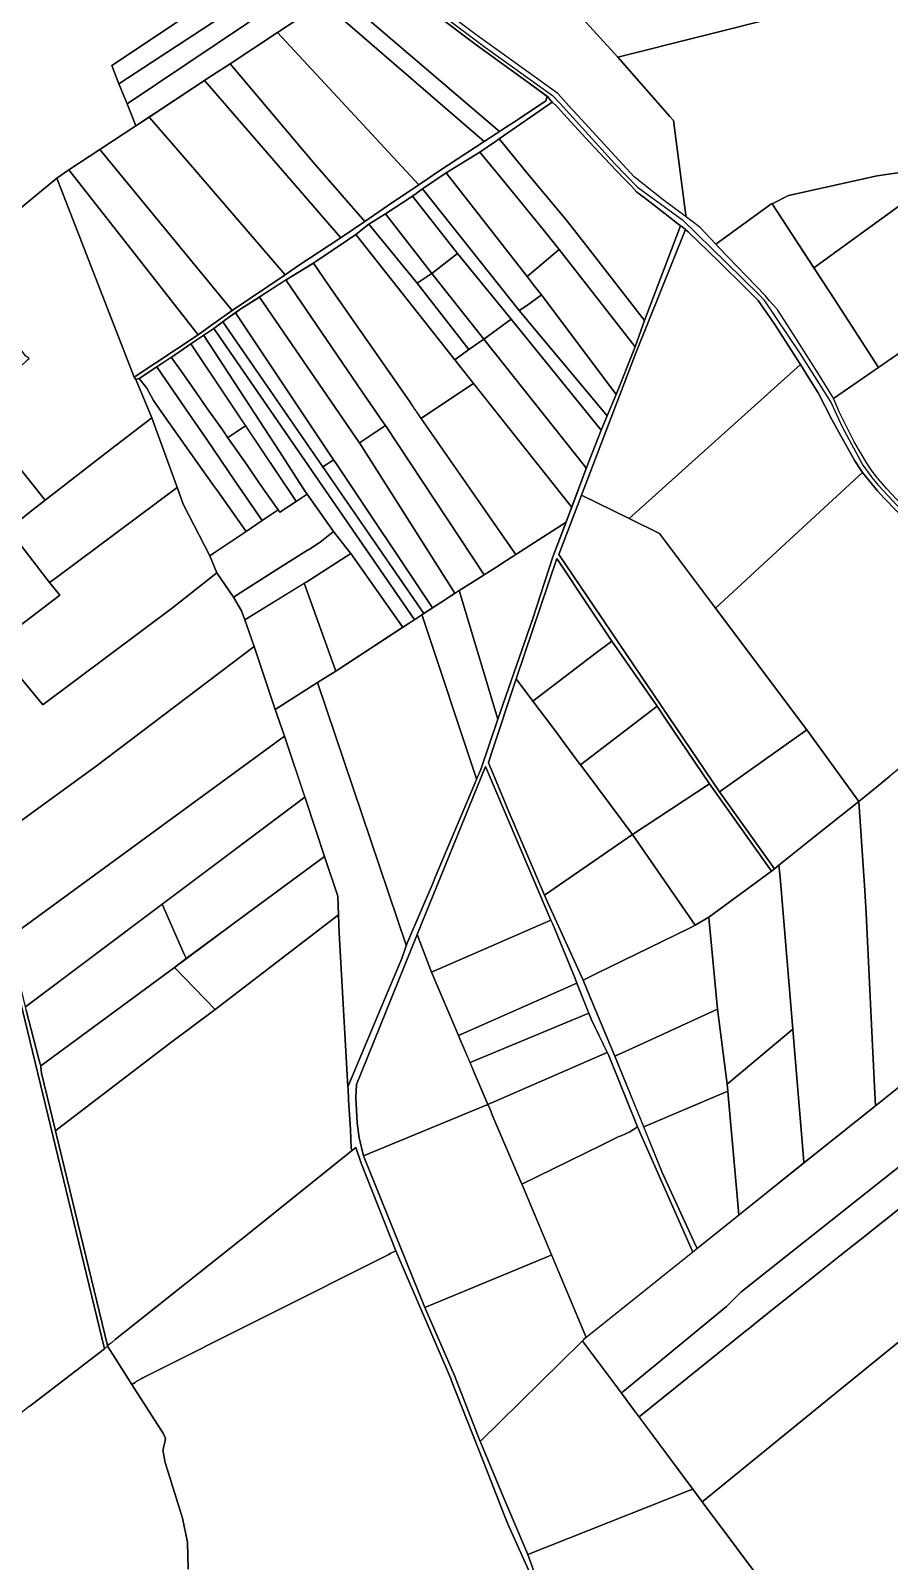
# Model space of a CAD drawing. Header units: metres. Extents: x 3 to 1005126, y 39 to 4383651.
# Drawn here: x 492420 to 493121, y 4366420 to 4367669 of the extents above; entities that cross this region are included whole.
import ezdxf

# ---------------------------------------------------------------- set-up
doc = ezdxf.new("R2010")
doc.units = ezdxf.units.M
doc.header["$MEASUREMENT"] = 0
doc.layers.add('TM_Llucmajor', color=7, linetype='Continuous')

msp = doc.modelspace()

# ---------------------------------------------------------------- linework, layer by layer
at = {"layer": 'TM_Llucmajor', "linetype": 'Continuous', "flags": 128}
for points in [[(492795.5, 4367761.6), (492899.2, 4367647.8), (492941.7, 4367599.3), (492944.6, 4367596), (492954.5, 4367520.9), (492955, 4367517.6), (492955, 4367517.6), (492954.3, 4367518), (492936.3, 4367531.5), (492912.7, 4367550.1), (492863.3, 4367603.8), (492861.7, 4367605.4), (492850.2, 4367618.1), (492782.4, 4367666.8), (492758.6, 4367684.7)], [(493034.7, 4367681.9), (492899.2, 4367647.8), (492795.5, 4367761.6)], [(492550.3, 4367683.7), (492486.3, 4367640.9), (492491.9, 4367626.1), (492498.6, 4367609.6), (492505.7, 4367591.7), (492487.5, 4367579.7), (492476.5, 4367572.5), (492451.2, 4367555.8), (492441.2, 4367549.2), (492397.4, 4367513), (492354.3, 4367590), (492341.3, 4367578.3), (492340.9, 4367578), (492291.4, 4367537.5), (492249.8, 4367593.4), (492298.4, 4367646.9), (492300.7, 4367649.5), (492321.3, 4367672.4)], [(493126.4, 4367278), (493116.8, 4367288), (493111.2, 4367293.9), (493098.9, 4367309), (493097.8, 4367310.4), (493092.7, 4367318.5), (493086.5, 4367329.7), (493082.8, 4367336.3), (493074, 4367352.2), (493062.7, 4367374), (493054.9, 4367386.4), (493048.4, 4367396.9), (493047.3, 4367398.6), (493027.5, 4367429.6), (493013.8, 4367449.3), (493003.8, 4367459.3), (492981.8, 4367481.1), (492956.8, 4367505.2), (492954.4, 4367507.2), (492951.5, 4367509.5), (492950.5, 4367510.2), (492926.7, 4367528.6), (492923.3, 4367531.3), (492914.5, 4367538), (492910.4, 4367542.5), (492904.2, 4367548.9), (492893.1, 4367560.6), (492876.2, 4367578.4), (492857.8, 4367598.3), (492848.2, 4367609.1), (492848, 4367609), (492845.8, 4367611.1), (492843.8, 4367613.3), (492842.1, 4367615.4), (492833, 4367622.3), (492783.6, 4367658), (492750.8, 4367682.7)], [(492752.2, 4367684.7), (492791.2, 4367655.8), (492846, 4367616.4), (492851.9, 4367610.3), (492896.8, 4367560.8), (492915.4, 4367541.7), (492952, 4367515), (492987.6, 4367480.3), (493014.9, 4367453.7), (493018.6, 4367449.8), (493048.1, 4367405.6), (493073.5, 4367365.8), (493082.4, 4367346.2), (493099.4, 4367315), (493106.1, 4367305.5), (493106.6, 4367304.8), (493112, 4367298.3), (493134.7, 4367274.2)], [(493146.5, 4367556.1), (493110.9, 4367551.1), (493038.5, 4367534.9), (493025.3, 4367528), (493025.1, 4367528.3), (492979.2, 4367495.2), (492979.2, 4367495.2), (492966.5, 4367508.7), (492958.5, 4367514.7), (492957.5, 4367515.5), (492955.3, 4367517.2), (492955, 4367517.4), (492955, 4367517.6), (492954.5, 4367520.9), (492944.6, 4367596), (492941.7, 4367599.3), (492899.2, 4367647.8), (493034.7, 4367681.9)], [(493131.8, 4367528.3), (493061.1, 4367477.3), (493059.3, 4367476), (493059.3, 4367476), (493025.3, 4367528), (493038.5, 4367534.9), (493110.9, 4367551.1), (493146.5, 4367556.1)], [(492827.5, 4366410.9), (492810.1, 4366449.6), (492808.6, 4366452.9), (492806.5, 4366458.4), (492789.5, 4366501.5), (492763.5, 4366567.6), (492762.6, 4366570), (492718, 4366673.8), (492689.6, 4366745.4), (492685.4, 4366758.1), (492682.5, 4366755.7), (492681.7, 4366757.6), (492680.9, 4366772.9), (492679.5, 4366796.9), (492679, 4366806.6), (492678.9, 4366807.6), (492693.8, 4366843.1), (492711, 4366884), (492722.9, 4366912.3), (492726.6, 4366922.7), (492727.9, 4366926.2), (492748.1, 4366973.1), (492750.5, 4366979.1), (492781.7, 4367053.3), (492782.5, 4367055.2), (492787.3, 4367066.6), (492801.3, 4367107.7), (492829.5, 4367188.9), (492846.3, 4367240.2), (492860, 4367276.5), (492873.5, 4367312.2), (492885.7, 4367343.5), (492890.6, 4367355.1), (492897.9, 4367372.5), (492913.4, 4367411.4), (492921.1, 4367433), (492950.5, 4367510.2), (492951.5, 4367509.5), (492954.4, 4367507.2), (492913.8, 4367405.8), (492869.6, 4367290.5), (492851.1, 4367241.9), (492885.9, 4367190.6), (492888, 4367187.5), (492888.2, 4367187.2), (492982.4, 4367048.2), (493027.1, 4366985.6), (493024.6, 4366983.6), (492974.2, 4367054.9), (492938.3, 4367107.9), (492931.3, 4367118.2), (492894.3, 4367171.3), (492876.4, 4367198.3), (492849.5, 4367238.8), (492816.4, 4367140.4), (492796.2, 4367079.9), (492793.6, 4367072), (492808.1, 4367037.3), (492808.2, 4367037.1), (492839.5, 4366963.9), (492842.5, 4366957.2), (492870.9, 4366894.6), (492876.4, 4366881.3), (492889.8, 4366849.5), (492896.8, 4366832.7), (492935.6, 4366737.6), (492961.7, 4366680.8), (492964.1, 4366675.7), (492960.4, 4366672.8), (492958.5, 4366677), (492920.2, 4366763.8), (492915.3, 4366774.9), (492891.6, 4366833.8), (492877.8, 4366862.2), (492865.8, 4366892.3), (492864.4, 4366895.9), (492846.1, 4366940.3), (492844.7, 4366943.5), (492791.3, 4367069), (492735.5, 4366931.8), (492689.9, 4366819.5), (492685.9, 4366809.5), (492685.4, 4366798.8), (492686.5, 4366778.3), (492688.2, 4366766), (492691.6, 4366751.4), (492741.6, 4366627.6), (492766, 4366571.9), (492787, 4366518.3), (492787, 4366518.3), (492787, 4366518.3), (492787.5, 4366517.1), (492805.6, 4366473.3), (492825.8, 4366426.1), (492854.8, 4366345.2)], [(492389.5, 4367167.7), (492429, 4367120.5), (492429.8, 4367119.4), (492430, 4367119.5), (492535.7, 4367198.5), (492571.9, 4367226.9), (492585.6, 4367207.1), (492592.1, 4367196.1), (492594.7, 4367188.8), (492602.4, 4367166.8), (492473.3, 4367069.2), (492471.4, 4367067.8), (492431.5, 4367038.9), (492426.6, 4367035.3), (492385.1, 4367005.3)], [(493130, 4366808.3), (493109.6, 4366792), (493109.3, 4366797.1), (493107.2, 4366841.4), (493105, 4366886.8), (493101.9, 4366949.3), (493101, 4366967.8), (493096, 4367040.4), (493112.2, 4367053.6), (493121.4, 4367061.2)], [(492416.3, 4366870.1), (492426.7, 4366830.3), (492427.5, 4366827.1), (492428.3, 4366823.9), (492428.8, 4366818.7), (492440.2, 4366771.6), (492441, 4366768.1), (492482.6, 4366596.6), (492482.7, 4366595.9), (492480.1, 4366593.9), (492411, 4366879.2)], [(492548.5, 4366414.1), (492548, 4366436.1), (492543.8, 4366455.5), (492529.8, 4366501.1), (492528, 4366509.7), (492527.9, 4366510.4), (492529, 4366515.6), (492529.2, 4366516.4), (492529.9, 4366520.7), (492528.4, 4366524.3), (492502.6, 4366564.7), (492503.8, 4366565.5), (492505.1, 4366566.4), (492506.1, 4366567.1), (492506.6, 4366567.5), (492510.8, 4366569.5), (492511.6, 4366570), (492712.2, 4366670.9), (492713.4, 4366671.5), (492718, 4366673.8), (492762.6, 4366570), (492763.5, 4366567.6), (492789.5, 4366501.5), (492806.5, 4366458.4), (492808.6, 4366452.9), (492810.1, 4366449.6), (492827.5, 4366410.9)], [(493024.6, 4366393.4), (492968.2, 4366469), (492969.2, 4366469.8), (493060.5, 4366544), (493211.4, 4366666.6)], [(492418.7, 4366546.7), (492420.5, 4366548.1), (492421.7, 4366549), (492480.1, 4366593.9), (492482.7, 4366595.9), (492488.9, 4366586.1), (492502.6, 4366564.7), (492528.4, 4366524.3), (492529.9, 4366520.7), (492529.2, 4366516.4), (492529, 4366515.6), (492527.9, 4366510.4), (492528, 4366509.7), (492529.8, 4366501.1), (492543.8, 4366455.5), (492548, 4366436.1), (492548.5, 4366414.1)], [(492854.8, 4366345.2), (492825.8, 4366426.1), (492957.4, 4366478.2), (492960.4, 4366479.4), (492968.2, 4366469), (493024.6, 4366393.4)]]:
    msp.add_lwpolyline(points, dxfattribs=at)
for points in [[(492491.9, 4367626.1), (492486.3, 4367640.9), (492550.3, 4367683.7), (492580.5, 4367703.7), (492648.1, 4367748.4), (492664.2, 4367738.3), (492591.3, 4367690.8), (492587.7, 4367688.5), (492491.9, 4367626.1)], [(492498.6, 4367609.6), (492491.9, 4367626.1), (492587.7, 4367688.5), (492591.3, 4367690.8), (492664.2, 4367738.3), (492677.6, 4367729.9), (492670.4, 4367725.1), (492498.6, 4367609.6)], [(492672.6, 4367703.5), (492673.8, 4367702.5), (492658.6, 4367692.4), (492621.4, 4367667.9), (492582.7, 4367642.4), (492568.4, 4367633), (492505.7, 4367591.7), (492498.6, 4367609.6), (492670.4, 4367725.1), (492677.6, 4367729.9), (492695.9, 4367718.5), (492681.4, 4367709.1), (492672.6, 4367703.5)], [(492678.8, 4367707.5), (492681.4, 4367709.1), (492695.9, 4367718.5), (492745.7, 4367685.8), (492750.8, 4367682.7), (492783.6, 4367658), (492833, 4367622.3), (492841.5, 4367615.8), (492840.5, 4367612.3), (492818.1, 4367597.1), (492815.6, 4367595.5), (492806.8, 4367589.8), (492802.8, 4367587.1), (492670.3, 4367700.2), (492673.8, 4367702.5), (492672.6, 4367703.5), (492678.8, 4367707.5)], [(492802.8, 4367587.1), (492800.1, 4367585.4), (492790.2, 4367578.9), (492658.6, 4367692.4), (492670.3, 4367700.2), (492802.8, 4367587.1)], [(492658.6, 4367692.4), (492790.2, 4367578.9), (492754, 4367555.4), (492736.9, 4367543.7), (492621.4, 4367667.9), (492658.6, 4367692.4)], [(492621.4, 4367667.9), (492736.9, 4367543.7), (492711.3, 4367526.4), (492692.8, 4367513.8), (492651.8, 4367560.5), (492582.7, 4367642.4), (492621.4, 4367667.9)], [(492568.4, 4367633), (492582.7, 4367642.4), (492651.8, 4367560.5), (492692.8, 4367513.8), (492673.5, 4367500.7), (492673.2, 4367500.5), (492562, 4367628.4), (492561.8, 4367628.7), (492568.4, 4367633)], [(492517, 4367598.5), (492516.6, 4367598.9), (492561.8, 4367628.7), (492562, 4367628.4), (492673.2, 4367500.5), (492672.5, 4367500.1), (492638.5, 4367477.9), (492627.8, 4367470.2), (492547, 4367563.8), (492517, 4367598.5)], [(492550.7, 4367413.9), (492535.3, 4367403.4), (492523, 4367395.2), (492508.6, 4367385.5), (492505.8, 4367384.7), (492504.4, 4367386.6), (492556.6, 4367421.3), (492566.8, 4367428.6), (492584.3, 4367441.2), (492627.8, 4367470.2), (492638.5, 4367477.9), (492672.5, 4367500.1), (492673.5, 4367500.7), (492692.8, 4367513.8), (492711.3, 4367526.4), (492736.9, 4367543.7), (492754, 4367555.4), (492790.2, 4367578.9), (492800.1, 4367585.4), (492806.8, 4367589.8), (492818.1, 4367597.1), (492840.5, 4367612.3), (492841.5, 4367615.8), (492842.1, 4367615.4), (492843.8, 4367613.3), (492845.8, 4367611.1), (492802.5, 4367581.1), (492799.4, 4367579.1), (492792.6, 4367574.4), (492786.6, 4367570.4), (492759.2, 4367553.3), (492739.8, 4367540.5), (492731.6, 4367534.5), (492709.7, 4367520), (492695.9, 4367511.5), (492685.4, 4367503), (492678.6, 4367498.4), (492653.6, 4367481.6), (492652, 4367480.5), (492628.4, 4367466.2), (492607.4, 4367452.4), (492591.5, 4367442.4), (492580.4, 4367434.5), (492569.5, 4367426.3), (492561.3, 4367421), (492550.7, 4367413.9)], [(492826.6, 4367551.6), (492802.5, 4367581.1), (492845.8, 4367611.1), (492848, 4367609), (492848.2, 4367609.1), (492857.8, 4367598.3), (492876.2, 4367578.4), (492893.1, 4367560.6), (492904.2, 4367548.9), (492910.4, 4367542.5), (492914.5, 4367538), (492923.3, 4367531.3), (492926.7, 4367528.6), (492950.5, 4367510.2), (492921.1, 4367433), (492874.8, 4367492.6), (492871.8, 4367496.4), (492858.1, 4367513.6), (492853.1, 4367520), (492826.6, 4367551.6)], [(492487.5, 4367579.7), (492505.7, 4367591.7), (492516.6, 4367598.9), (492517, 4367598.5), (492547, 4367563.8), (492627.8, 4367470.2), (492584.3, 4367441.2), (492476.5, 4367572.5), (492487.5, 4367579.7)], [(492501.7, 4367491.4), (492451.2, 4367555.8), (492476.5, 4367572.5), (492584.3, 4367441.2), (492566.8, 4367428.6), (492556.6, 4367421.3), (492501.7, 4367491.4)], [(492825.2, 4367468.8), (492759.2, 4367553.3), (492786.6, 4367570.4), (492804.5, 4367548.6), (492838.3, 4367507.1), (492851.5, 4367491), (492825.2, 4367468.8)], [(492804.5, 4367548.6), (492786.6, 4367570.4), (492792.6, 4367574.4), (492799.4, 4367579.1), (492802.5, 4367581.1), (492826.6, 4367551.6), (492853.1, 4367520), (492858.1, 4367513.6), (492871.8, 4367496.4), (492874.8, 4367492.6), (492921.1, 4367433), (492913.4, 4367411.4), (492851.5, 4367491), (492838.3, 4367507.1), (492804.5, 4367548.6)], [(493138.2, 4367275.3), (493138, 4367275.1), (493130.4, 4367283.4), (493118.8, 4367295.6), (493111.9, 4367303.6), (493111.2, 4367304.4), (493106.8, 4367310.1), (493102.5, 4367316.6), (493092.1, 4367333.9), (493079.9, 4367358.3), (493076.5, 4367366.7), (493075.3, 4367369.3), (493190, 4367448.3), (493242.9, 4367483.4), (493275.7, 4367505.3), (493360.5, 4367561.7), (493389.3, 4367491.6), (493388.1, 4367490.5), (493306.1, 4367419.9), (493219.7, 4367345.5), (493138.2, 4367275.3)], [(492481.6, 4367325), (492431.8, 4367286.4), (492371.8, 4367361.1), (492370.8, 4367362.3), (492403.4, 4367388.7), (492411.1, 4367395), (492411.3, 4367395.2), (492417.4, 4367400.8), (492418.8, 4367402), (492415.7, 4367404.2), (492359.4, 4367480.7), (492397.4, 4367513), (492441.2, 4367549.2), (492504.4, 4367386.6), (492505.8, 4367384.7), (492514.1, 4367364.7), (492518.7, 4367353.6), (492481.6, 4367325)], [(492504.4, 4367386.6), (492441.2, 4367549.2), (492451.2, 4367555.8), (492501.7, 4367491.4), (492556.6, 4367421.3), (492504.4, 4367386.6)], [(492818.6, 4367441), (492739.8, 4367540.5), (492759.2, 4367553.3), (492825.2, 4367468.8), (492830.9, 4367461.1), (492836.9, 4367454), (492824.7, 4367445), (492818.6, 4367441)], [(492747.4, 4367471.4), (492709.7, 4367520), (492731.6, 4367534.5), (492768.5, 4367487.5), (492747.4, 4367471.4)], [(492768.5, 4367487.5), (492731.6, 4367534.5), (492739.8, 4367540.5), (492818.6, 4367441), (492890.6, 4367355.1), (492885.7, 4367343.5), (492812.3, 4367434.1), (492768.5, 4367487.5)], [(492735.5, 4367463.5), (492695.9, 4367511.5), (492709.7, 4367520), (492747.4, 4367471.4), (492746, 4367470.4), (492735.5, 4367463.5)], [(493112, 4367394.6), (493075.3, 4367369.3), (493074.8, 4367370.5), (493068.4, 4367380.9), (493063.9, 4367388.1), (493042.6, 4367421.5), (493029.8, 4367441.4), (493029.4, 4367441.9), (493029, 4367442.5), (493023.2, 4367449), (493019.7, 4367453.1), (492981.5, 4367492.7), (492979.2, 4367495.2), (493025.1, 4367528.3), (493025.3, 4367528), (493076.3, 4367449.8), (493112, 4367394.6)], [(493112.2, 4367394.7), (493112, 4367394.6), (493076.3, 4367449.8), (493059.3, 4367476), (493061.1, 4367477.3), (493131.8, 4367528.3), (493147.8, 4367506.9), (493148.3, 4367506.1), (493190, 4367448.3), (493112.2, 4367394.7)], [(492695.9, 4367511.5), (492735.5, 4367463.5), (492777.5, 4367409.4), (492766.3, 4367400.9), (492685.4, 4367503), (492695.9, 4367511.5)], [(492908.6, 4367271.4), (492869.6, 4367290.5), (492913.8, 4367405.8), (492954.4, 4367507.2), (492956.8, 4367505.2), (492981.8, 4367481.1), (493003.8, 4367459.3), (493013.8, 4367449.3), (493027.5, 4367429.6), (493047.3, 4367398.6), (493048.4, 4367396.9), (492908.6, 4367271.4)], [(492685.4, 4367503), (492766.3, 4367400.9), (492781.5, 4367381.6), (492780.1, 4367380.7), (492739.1, 4367353.3), (492738.7, 4367353), (492729.6, 4367366.2), (492662.4, 4367462.5), (492650.8, 4367479.7), (492652, 4367480.5), (492653.6, 4367481.6), (492678.6, 4367498.4), (492685.4, 4367503)], [(492789.8, 4367417.8), (492747.4, 4367471.4), (492768.5, 4367487.5), (492812.3, 4367434.1), (492789.8, 4367417.8)], [(492830.9, 4367461.1), (492825.2, 4367468.8), (492851.5, 4367491), (492913.4, 4367411.4), (492897.9, 4367372.5), (492836.9, 4367454), (492830.9, 4367461.1)], [(492732.3, 4367362.3), (492815.2, 4367243.2), (492816.1, 4367242), (492808.3, 4367237), (492800.5, 4367232), (492790.2, 4367225.3), (492709.5, 4367347.3), (492708.1, 4367349.3), (492691.2, 4367373.9), (492628.1, 4367466), (492628.4, 4367466.2), (492650.8, 4367479.7), (492662.4, 4367462.5), (492729.6, 4367366.2), (492732.3, 4367362.3)], [(492777.5, 4367409.4), (492735.5, 4367463.5), (492746, 4367470.4), (492747.4, 4367471.4), (492789.8, 4367417.8), (492777.5, 4367409.4)], [(492709.5, 4367347.3), (492688.4, 4367333.2), (492688.2, 4367333.5), (492606.6, 4367451.9), (492607.4, 4367452.4), (492628.1, 4367466), (492691.2, 4367373.9), (492708.1, 4367349.3), (492709.5, 4367347.3)], [(492688.4, 4367333.2), (492766.1, 4367210.3), (492754.8, 4367202.8), (492751, 4367200.4), (492748.8, 4367198.9), (492748, 4367198.4), (492669.2, 4367316.3), (492667.2, 4367319.3), (492587.1, 4367439.2), (492591.5, 4367442.4), (492606.6, 4367451.9), (492688.2, 4367333.5), (492688.4, 4367333.2)], [(492890.6, 4367355.1), (492818.6, 4367441), (492824.7, 4367445), (492836.9, 4367454), (492897.9, 4367372.5), (492890.6, 4367355.1)], [(492740.9, 4367193.8), (492739.3, 4367192.7), (492733.2, 4367188.8), (492733.1, 4367189.1), (492571.3, 4367423.8), (492569.8, 4367425.9), (492569.5, 4367426.3), (492576.9, 4367431.9), (492740.9, 4367193.8)], [(492580.4, 4367434.5), (492586.7, 4367439), (492587.1, 4367439.2), (492667.2, 4367319.3), (492660.7, 4367315), (492658.5, 4367313.4), (492576.9, 4367431.9), (492580.4, 4367434.5)], [(492872, 4367314.2), (492789.8, 4367417.8), (492812.3, 4367434.1), (492885.7, 4367343.5), (492873.5, 4367312.2), (492872, 4367314.2)], [(492644.1, 4367293.3), (492645.6, 4367291.1), (492636.6, 4367285.2), (492635.2, 4367287.3), (492550.8, 4367413.8), (492550.7, 4367413.9), (492561.3, 4367421), (492561.3, 4367420.8), (492623, 4367325.9), (492644.1, 4367293.3)], [(492667.2, 4367260.7), (492645.6, 4367291.1), (492644.1, 4367293.3), (492623, 4367325.9), (492561.3, 4367420.8), (492561.3, 4367421), (492569.5, 4367426.3), (492569.8, 4367425.9), (492571.3, 4367423.8), (492733.1, 4367189.1), (492733.2, 4367188.8), (492723.7, 4367182.6), (492723.5, 4367183), (492681.2, 4367242.8), (492679.9, 4367244.5), (492667.2, 4367260.7)], [(492535.3, 4367403.4), (492550.7, 4367413.9), (492550.8, 4367413.8), (492595.4, 4367347), (492581.5, 4367337.7), (492580.9, 4367337.3), (492575.9, 4367344.4), (492564.1, 4367361), (492554.9, 4367374.1), (492543, 4367391.2), (492534.7, 4367403), (492535.3, 4367403.4)], [(492860.1, 4367282.4), (492766.3, 4367400.9), (492777.5, 4367409.4), (492789.8, 4367417.8), (492872, 4367314.2), (492873.5, 4367312.2), (492861.6, 4367280.5), (492860.1, 4367282.4)], [(492511.5, 4367381.8), (492508.6, 4367385.5), (492523, 4367395.2), (492546.6, 4367360.7), (492563.6, 4367335.8), (492586.7, 4367302.1), (492609, 4367269.6), (492595.8, 4367260.7), (492572.4, 4367293.8), (492569.2, 4367298.3), (492532.2, 4367350.5), (492521.2, 4367366.1), (492520.3, 4367367.7), (492514.8, 4367377.7), (492513.9, 4367378.9), (492511.5, 4367381.8)], [(492580.9, 4367337.3), (492596.6, 4367314.9), (492606.7, 4367300), (492621.9, 4367278.3), (492609, 4367269.6), (492586.7, 4367302.1), (492563.6, 4367335.8), (492546.6, 4367360.7), (492523, 4367395.2), (492534.7, 4367403), (492543, 4367391.2), (492554.9, 4367374.1), (492564.1, 4367361), (492575.9, 4367344.4), (492580.9, 4367337.3)], [(492933.2, 4367259), (492908.6, 4367271.4), (493048.4, 4367396.9), (493054.9, 4367386.4), (493062.7, 4367374), (493074, 4367352.2), (493082.8, 4367336.3), (493086.5, 4367329.7), (493092.7, 4367318.5), (493097.8, 4367310.4), (493098.9, 4367309), (493029.1, 4367244.5), (492979, 4367198.1), (492933.2, 4367259)], [(492514.1, 4367364.7), (492505.8, 4367384.7), (492508.6, 4367385.5), (492511.5, 4367381.8), (492513.9, 4367378.9), (492514.8, 4367377.7), (492520.3, 4367367.7), (492521.2, 4367366.1), (492532.2, 4367350.5), (492569.2, 4367298.3), (492572.4, 4367293.8), (492595.8, 4367260.7), (492569, 4367242.9), (492566.2, 4367241), (492544.4, 4367283.1), (492539.7, 4367296.2), (492539.5, 4367296.7), (492538.9, 4367298.3), (492537.8, 4367301.3), (492518.7, 4367353.6), (492514.1, 4367364.7)], [(492815.2, 4367243.2), (492738.7, 4367353), (492739.1, 4367353.3), (492780.1, 4367380.7), (492781.5, 4367381.6), (492860.1, 4367282.4), (492861.6, 4367280.5), (492860, 4367276.5), (492857, 4367268.5), (492816.1, 4367242), (492815.2, 4367243.2)], [(492310.4, 4367310.2), (492309, 4367311.9), (492323.2, 4367323.1), (492323.4, 4367323.3), (492325.4, 4367325.2), (492326.4, 4367326), (492370.8, 4367362.3), (492371.8, 4367361.1), (492431.8, 4367286.4), (492419.6, 4367276.7), (492410.7, 4367269.7), (492408.1, 4367267.7), (492404.2, 4367264.6), (492399.5, 4367260.9), (492398, 4367259.7), (492384.5, 4367249), (492382.5, 4367247.4), (492371.4, 4367238.5), (492310.4, 4367310.2)], [(492435.3, 4367219), (492401.7, 4367262.6), (492404.2, 4367264.6), (492408.1, 4367267.7), (492410.7, 4367269.7), (492419.6, 4367276.7), (492431.8, 4367286.4), (492481.6, 4367325), (492518.7, 4367353.6), (492537.8, 4367301.3), (492538.9, 4367298.3), (492539.5, 4367296.7), (492441.1, 4367223.3), (492435.3, 4367219)], [(492581.5, 4367337.7), (492595.4, 4367347), (492635.2, 4367287.3), (492636.6, 4367285.2), (492623.2, 4367276.5), (492621.9, 4367278.3), (492606.7, 4367300), (492596.6, 4367314.9), (492580.9, 4367337.3), (492581.5, 4367337.7)], [(492688.4, 4367333.2), (492709.5, 4367347.3), (492790.2, 4367225.3), (492781.1, 4367219.7), (492769.8, 4367212.7), (492768.2, 4367211.6), (492767.7, 4367211.3), (492766.1, 4367210.3), (492688.4, 4367333.2)], [(492660.7, 4367315), (492667.2, 4367319.3), (492669.2, 4367316.3), (492748, 4367198.4), (492744.1, 4367195.9), (492741.8, 4367194.3), (492740.9, 4367193.8), (492658.5, 4367313.4), (492660.7, 4367315)], [(493053.6, 4367098.9), (492979, 4367198.1), (493029.1, 4367244.5), (493098.9, 4367309), (493111.2, 4367293.9), (493116.8, 4367288), (493126.4, 4367278), (493136.7, 4367268.2), (493169.2, 4367236), (493205.5, 4367201), (493213.5, 4367195), (493222, 4367179.7), (493232.5, 4367161.8), (493237, 4367155.6), (493121.4, 4367061.2), (493112.2, 4367053.6), (493096, 4367040.4), (493053.6, 4367098.9)], [(492429, 4367120.5), (492389.5, 4367167.7), (492426.2, 4367195.4), (492443.8, 4367208.8), (492435.3, 4367219), (492441.1, 4367223.3), (492539.5, 4367296.7), (492539.7, 4367296.2), (492544.4, 4367283.1), (492566.2, 4367241), (492571.9, 4367226.9), (492535.7, 4367198.5), (492430, 4367119.5), (492429.8, 4367119.4), (492429, 4367120.5)], [(492667.2, 4367260.7), (492656.2, 4367252.1), (492655.5, 4367251.5), (492646.6, 4367245.9), (492645.8, 4367245.4), (492621, 4367229.7), (492585.6, 4367207.1), (492571.9, 4367226.9), (492566.2, 4367241), (492569, 4367242.9), (492595.8, 4367260.7), (492609, 4367269.6), (492621.9, 4367278.3), (492623.2, 4367276.5), (492636.6, 4367285.2), (492645.6, 4367291.1), (492667.2, 4367260.7)], [(492885.9, 4367190.6), (492851.1, 4367241.9), (492869.6, 4367290.5), (492908.6, 4367271.4), (492933.2, 4367259), (492979, 4367198.1), (493053.6, 4367098.9), (492982.4, 4367048.2), (492888.2, 4367187.2), (492888, 4367187.5), (492885.9, 4367190.6)], [(492382.5, 4367247.4), (492384.5, 4367249), (492398, 4367259.7), (492399.5, 4367260.9), (492401.7, 4367262.6), (492435.3, 4367219), (492443.8, 4367208.8), (492426.2, 4367195.4), (492389.5, 4367167.7), (492295, 4367096.7), (492292.7, 4367094.7), (492248.9, 4367140.8), (492246.4, 4367143.4), (492248.2, 4367144.8), (492250.5, 4367146.5), (492313.8, 4367193.8), (492318, 4367196.8), (492320, 4367198.4), (492325.4, 4367202.8), (492327.6, 4367204.5), (492353.6, 4367224.7), (492371.4, 4367238.5), (492382.5, 4367247.4)], [(492592.1, 4367196.1), (492585.6, 4367207.1), (492621, 4367229.7), (492645.8, 4367245.4), (492646.6, 4367245.9), (492655.5, 4367251.5), (492656.2, 4367252.1), (492667.2, 4367260.7), (492679.9, 4367244.5), (492681.2, 4367242.8), (492645.3, 4367219.8), (492594.7, 4367188.8), (492592.1, 4367196.1)], [(492857, 4367268.5), (492846.3, 4367240.2), (492829.5, 4367188.9), (492801.3, 4367107.7), (492769.8, 4367212.7), (492781.1, 4367219.7), (492790.2, 4367225.3), (492800.5, 4367232), (492808.3, 4367237), (492857, 4367268.5)], [(492645.3, 4367219.8), (492681.2, 4367242.8), (492723.5, 4367183), (492723.7, 4367182.6), (492669.8, 4367147.4), (492669, 4367146.8), (492643.1, 4367218.5), (492645.3, 4367219.8)], [(492829.9, 4367122.3), (492816.4, 4367140.4), (492849.5, 4367238.8), (492876.4, 4367198.3), (492894.3, 4367171.3), (492880.5, 4367160.8), (492829.9, 4367122.3)], [(492669, 4367146.8), (492654.2, 4367137.5), (492619.5, 4367115.6), (492619, 4367117), (492602.4, 4367166.8), (492594.7, 4367188.8), (492643.1, 4367218.5), (492669, 4367146.8)], [(492751, 4367200.4), (492754.8, 4367202.8), (492769.8, 4367212.7), (492801.3, 4367107.7), (492787.3, 4367066.6), (492784, 4367058.8), (492739.5, 4367192.2), (492739.3, 4367192.7), (492751, 4367200.4)], [(492669.8, 4367147.4), (492739.3, 4367192.7), (492739.5, 4367192.2), (492784, 4367058.8), (492782.5, 4367055.2), (492781.7, 4367053.3), (492750.5, 4366979.1), (492748.1, 4366973.1), (492727.9, 4366926.2), (492726.6, 4366922.7), (492726.5, 4366923.2), (492654.2, 4367137.5), (492669.8, 4367147.4)], [(492846.9, 4367099.7), (492829.9, 4367122.3), (492880.5, 4367160.8), (492894.3, 4367171.3), (492931.3, 4367118.2), (492868.8, 4367070.3), (492865.1, 4367075.2), (492846.9, 4367099.7)], [(492382.8, 4366999.9), (492380.6, 4367002.2), (492381.6, 4367002.8), (492385.1, 4367005.3), (492426.6, 4367035.3), (492431.5, 4367038.9), (492471.4, 4367067.8), (492473.3, 4367069.2), (492602.4, 4367166.8), (492619, 4367117), (492627.2, 4367093.7), (492403.2, 4366930), (492402, 4366929.2), (492385.9, 4366995.8), (492382.8, 4366999.9)], [(492654.2, 4367137.5), (492726.5, 4366923.2), (492726.6, 4366922.7), (492722.9, 4366912.3), (492711, 4366884), (492693.8, 4366843.1), (492678.9, 4366807.6), (492671.9, 4366932.9), (492671.3, 4366947.9), (492671, 4366955.2), (492670.7, 4366963.2), (492660.5, 4366993.2), (492644.3, 4367042.5), (492627.2, 4367093.7), (492619.5, 4367115.6), (492654.2, 4367137.5)], [(492808.1, 4367037.3), (492793.6, 4367072), (492796.2, 4367079.9), (492816.4, 4367140.4), (492829.9, 4367122.3), (492846.9, 4367099.7), (492865.1, 4367075.2), (492868.8, 4367070.3), (492873.1, 4367064.5), (492911.2, 4367013.6), (492839.5, 4366963.9), (492808.2, 4367037.1), (492808.1, 4367037.3)], [(492873.1, 4367064.5), (492868.8, 4367070.3), (492931.3, 4367118.2), (492938.3, 4367107.9), (492974.2, 4367054.9), (492911.2, 4367013.6), (492873.1, 4367064.5)], [(493027.1, 4366985.6), (492982.4, 4367048.2), (493053.6, 4367098.9), (493096, 4367040.4), (493059.3, 4367011.2), (493030.8, 4366988.4), (493027.1, 4366985.6)], [(492415.6, 4366872.9), (492402.8, 4366926.1), (492402, 4366929.2), (492403.2, 4366930), (492627.2, 4367093.7), (492643.8, 4367044), (492415.6, 4366872.9)], [(492747.2, 4366901.2), (492735.5, 4366931.8), (492791.3, 4367069), (492844.7, 4366943.5), (492747.2, 4366901.2)], [(492962.5, 4366939.5), (492911.2, 4367013.6), (492974.2, 4367054.9), (493024.6, 4366983.6), (492973.6, 4366946), (492962.5, 4366939.5)], [(492545, 4366916.5), (492527.2, 4366956.6), (492643.8, 4367044), (492644.3, 4367042.5), (492659.7, 4366995.5), (492585.1, 4366940.5), (492546.9, 4366912.3), (492546.5, 4366913.1), (492545, 4366916.5)], [(493109.3, 4366797.1), (493109.6, 4366792), (493060.1, 4366752.6), (493051.2, 4366745.5), (493050.8, 4366749.9), (493043.8, 4366834.5), (493042.1, 4366854.6), (493032.8, 4366965.3), (493031.7, 4366978.6), (493030.8, 4366988.4), (493059.3, 4367011.2), (493096, 4367040.4), (493101, 4366967.8), (493101.9, 4366949.3), (493105, 4366886.8), (493107.2, 4366841.4), (493109.3, 4366797.1)], [(492842.5, 4366957.2), (492839.5, 4366963.9), (492911.2, 4367013.6), (492962.5, 4366939.5), (492957.8, 4366937.2), (492903, 4366910.3), (492883, 4366900.5), (492870.9, 4366894.6), (492842.5, 4366957.2)], [(492585.1, 4366940.5), (492659.7, 4366995.5), (492660.5, 4366993.2), (492670.7, 4366963.2), (492671, 4366955.2), (492671.3, 4366947.9), (492570.5, 4366870.8), (492537.2, 4366905.1), (492585.1, 4366940.5)], [(492973.9, 4366942.7), (492973.6, 4366946), (493024.6, 4366983.6), (493027.1, 4366985.6), (493030.8, 4366988.4), (493031.7, 4366978.6), (493032.8, 4366965.3), (493042.1, 4366854.6), (492988.6, 4366809.7), (492980.7, 4366870.9), (492973.9, 4366942.7)], [(492527.2, 4366956.6), (492545, 4366916.5), (492546.5, 4366913.1), (492546.9, 4366912.3), (492537.2, 4366905.1), (492428.1, 4366824.6), (492427.5, 4366827.1), (492426.7, 4366830.3), (492416.3, 4366870.1), (492415.9, 4366872), (492415.6, 4366872.9), (492527.2, 4366956.6)], [(492682.5, 4366755.7), (492681.5, 4366755), (492601.4, 4366690.7), (492599.6, 4366689.4), (492488.9, 4366601.3), (492485.8, 4366598.8), (492484.1, 4366597.6), (492482.6, 4366596.6), (492441, 4366768.1), (492440.2, 4366771.6), (492441.9, 4366773.1), (492512.4, 4366827), (492533, 4366842.6), (492570.5, 4366870.8), (492671.3, 4366947.9), (492671.9, 4366932.9), (492678.9, 4366807.6), (492679, 4366806.6), (492679.5, 4366796.9), (492680.9, 4366772.9), (492681.7, 4366757.6), (492682.5, 4366755.7)], [(492876.4, 4366881.3), (492870.9, 4366894.6), (492883, 4366900.5), (492903, 4366910.3), (492957.8, 4366937.2), (492962.5, 4366939.5), (492973.6, 4366946), (492973.9, 4366942.7), (492980.7, 4366870.9), (492917.1, 4366841.9), (492896.8, 4366832.7), (492889.8, 4366849.5), (492876.4, 4366881.3)], [(492691.6, 4366751.4), (492688.2, 4366766), (492686.5, 4366778.3), (492685.4, 4366798.8), (492685.9, 4366809.5), (492689.9, 4366819.5), (492735.5, 4366931.8), (492747.2, 4366901.2), (492769.2, 4366849.4), (492770.4, 4366846.7), (492793.2, 4366793.3), (492691.6, 4366751.4)], [(492769.2, 4366849.4), (492747.2, 4366901.2), (492844.7, 4366943.5), (492846.1, 4366940.3), (492864.4, 4366895.9), (492865.8, 4366892.3), (492769.2, 4366849.4)], [(492537.2, 4366905.1), (492570.5, 4366870.8), (492533, 4366842.6), (492512.4, 4366827), (492441.9, 4366773.1), (492440.2, 4366771.6), (492428.8, 4366818.7), (492428.3, 4366823.9), (492428.1, 4366824.6), (492537.2, 4366905.1)], [(492290.8, 4366587.5), (492273.5, 4366609.1), (492271.5, 4366611.2), (492270.5, 4366612.9), (492268.2, 4366616.5), (492181, 4366719.7), (492199.9, 4366753.2), (492221.2, 4366729.6), (492294.7, 4366788.2), (492333.4, 4366819.1), (492370.8, 4366849.8), (492371.4, 4366850.3), (492379.9, 4366857.4), (492408.3, 4366881.3), (492410.1, 4366882.9), (492411, 4366879.2), (492480.1, 4366593.9), (492421.7, 4366549), (492420.5, 4366548.1), (492418.7, 4366546.7), (492361.7, 4366501.7), (492290.8, 4366587.5)], [(492875.4, 4366868.3), (492875.7, 4366867.6), (492778.6, 4366827.5), (492778.4, 4366828), (492770.4, 4366846.7), (492769.2, 4366849.4), (492865.8, 4366892.3), (492875.4, 4366868.3)], [(492920.4, 4366774.9), (492896.8, 4366832.7), (492917.1, 4366841.9), (492980.7, 4366870.9), (492988.6, 4366809.7), (492989, 4366804), (492920.4, 4366774.9)], [(492875.7, 4366867.6), (492877.8, 4366862.2), (492890.7, 4366835.6), (492793.2, 4366793.3), (492782.1, 4366819.4), (492778.6, 4366827.5), (492875.7, 4366867.6)], [(493051.2, 4366745.5), (492998.1, 4366702.9), (492997.5, 4366709.5), (492991.7, 4366773.2), (492988.6, 4366809.7), (493042.1, 4366854.6), (493043.8, 4366834.5), (493050.8, 4366749.9), (493051.2, 4366745.5)], [(492891.6, 4366833.8), (492915.3, 4366774.9), (492912.2, 4366772.8), (492909.2, 4366770.8), (492901.9, 4366767.7), (492900, 4366767), (492886, 4366760.1), (492820.9, 4366728.2), (492797.3, 4366783.5), (492794.1, 4366791.3), (492794, 4366791.3), (492793.2, 4366793.3), (492890.7, 4366835.6), (492891.6, 4366833.8)], [(492999.8, 4366640), (492988.1, 4366628.3), (492903.4, 4366558.6), (492902.2, 4366557.5), (492899.2, 4366561.6), (492870.7, 4366599.7), (492870.3, 4366600.3), (492871.5, 4366601.5), (492871.6, 4366601.7), (493060.1, 4366752.6), (493109.6, 4366792), (493130, 4366808.3), (493159.4, 4366769.8), (493161, 4366767.8), (492999.8, 4366640)], [(492998.1, 4366702.9), (492964.1, 4366675.7), (492961.7, 4366680.8), (492935.6, 4366737.6), (492920.4, 4366774.9), (492989, 4366804), (492991.7, 4366773.2), (492997.5, 4366709.5), (492998.1, 4366702.9)], [(492842.9, 4366669.5), (492741.6, 4366627.6), (492691.6, 4366751.4), (492793.2, 4366793.3), (492794, 4366791.3), (492794.1, 4366791.3), (492797.3, 4366783.5), (492820.9, 4366728.2), (492821.4, 4366727), (492845.2, 4366670.4), (492842.9, 4366669.5)], [(492872.3, 4366605.7), (492821.4, 4366727), (492820.9, 4366728.2), (492886, 4366760.1), (492900, 4366767), (492901.9, 4366767.7), (492909.2, 4366770.8), (492912.2, 4366772.8), (492915.3, 4366774.9), (492920.2, 4366763.8), (492958.5, 4366677), (492960.4, 4366672.8), (492873.4, 4366603.1), (492872.3, 4366605.7)], [(492482.7, 4366595.9), (492482.6, 4366596.6), (492484.1, 4366597.6), (492485.8, 4366598.8), (492488.9, 4366601.3), (492599.6, 4366689.4), (492601.4, 4366690.7), (492681.5, 4366755), (492685.4, 4366758.1), (492689.6, 4366745.4), (492718, 4366673.8), (492713.4, 4366671.5), (492712.2, 4366670.9), (492511.6, 4366570), (492510.8, 4366569.5), (492506.6, 4366567.5), (492506.1, 4366567.1), (492505.1, 4366566.4), (492503.8, 4366565.5), (492502.6, 4366564.7), (492488.9, 4366586.1), (492482.7, 4366595.9)], [(492999.8, 4366640), (493161, 4366767.8), (493178.6, 4366744.8), (493177.2, 4366746.5), (493099.6, 4366684.7), (493080.6, 4366669.6), (493068.4, 4366659.8), (493065.6, 4366657.7), (493016.1, 4366618.2), (493005.3, 4366609.5), (493004.9, 4366609.3), (493004.9, 4366609.2), (492916.6, 4366538.2), (492912.9, 4366543.1), (492902.2, 4366557.5), (492903.4, 4366558.6), (492988.1, 4366628.3), (492999.8, 4366640)], [(493004.9, 4366609.2), (493004.9, 4366609.3), (493005.3, 4366609.5), (493016.1, 4366618.2), (493065.6, 4366657.7), (493080.6, 4366669.6), (493099.6, 4366684.7), (493177.2, 4366746.5), (493181.5, 4366741), (493228.2, 4366680.3), (493211.4, 4366666.6), (493060.5, 4366544), (492969.2, 4366469.8), (492968.2, 4366469), (492960.4, 4366479.4), (492932.9, 4366516.4), (492916.6, 4366538.2), (493004.9, 4366609.2)], [(492872.3, 4366605.7), (492873.4, 4366603.1), (492871.6, 4366601.7), (492871.5, 4366601.5), (492870.3, 4366600.3), (492869.3, 4366599.3), (492787, 4366518.3), (492766, 4366571.9), (492741.6, 4366627.6), (492842.9, 4366669.5), (492845.2, 4366670.4), (492872.3, 4366605.7)], [(492825.8, 4366426.1), (492805.6, 4366473.3), (492787.5, 4366517.1), (492787, 4366518.3), (492869.3, 4366599.3), (492870.3, 4366600.3), (492870.7, 4366599.7), (492899.2, 4366561.6), (492912.9, 4366543.1), (492960.4, 4366479.4), (492957.4, 4366478.2), (492825.8, 4366426.1)]]:
    msp.add_lwpolyline(points, close=True, dxfattribs=at)

doc.saveas('drawing.dxf')
